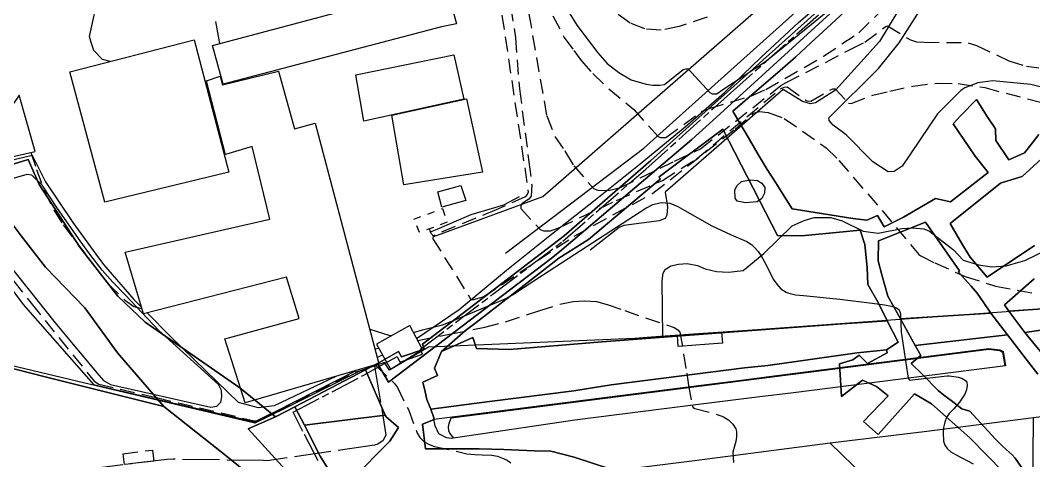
# Model space of a CAD drawing. Header units: feet. Extents: x -1222 to 199575, y -502 to 454509.
# Drawn here: x 127.5 to 265.2, y 110 to 169.8 of the extents above; entities that cross this region are included whole.
import ezdxf

# ---------------------------------------------------------------- set-up
doc = ezdxf.new("R2010")
doc.units = ezdxf.units.FT
doc.header["$MEASUREMENT"] = 0
for name, pattern in [('AAA006', [2, 1, -1]), ('ANYANG11', [1.5, 1, -0.5]), ('ANYANG2', [6, 5, -1]), ('ANYANG3', [3, 2, -1]), ('JEON', [12, 4, -0.5, 1, -0.5, 4, -0.5, 1, -0.5])]:
    doc.linetypes.add(name, pattern=pattern)
for name, color, linetype in [('AAA004', 7, 'ANYANG3'), ('AAA006', 7, 'AAA006'), ('AAA008', 7, 'CONTINUOUS'), ('AAC001', 7, 'CONTINUOUS'), ('AD002', 7, 'CONTINUOUS'), ('AD0022', 1, 'CONTINUOUS'), ('ADA085', 1, 'CONTINUOUS'), ('AE001', 1, 'ANYANG2'), ('AE0101', 7, 'CONTINUOUS'), ('AE120', 1, 'CONTINUOUS'), ('AZ0801', 7, 'CONTINUOUS'), ('AZ0803', 7, 'CONTINUOUS'), ('CAA001', 7, 'CONTINUOUS'), ('CAA002', 30, 'CONTINUOUS'), ('DA001', 3, 'CONTINUOUS'), ('EA0018', 7, 'JEON'), ('line', 7, 'CONTINUOUS'), ('mm', 7, 'CONTINUOUS'), ('지적', 7, 'CONTINUOUS')]:
    doc.layers.add(name, color=color, linetype=linetype)
picture_1 = doc.add_image_def('image1.jpg', size_in_pixel=(8269, 5907))

# ---------------------------------------------------------------- blocks, each defined once
blk = doc.blocks.new('창덕궁')
at = {"layer": 'AAA004', "color": 255}
blk.add_lwpolyline([(141.68, 109.47), (141.49, 110.96), (145.46, 111.45), (145.65, 109.96), (141.68, 109.47)], dxfattribs=at)
at = {"layer": 'AAA006', "color": 255}
blk.add_lwpolyline([(184.87, 144.27), (185.52, 142.4), (181.77, 141), (181, 142.82), (184.87, 144.27)], dxfattribs=at)
at = {"layer": 'AAA008', "color": 255}
for points in [[(183.09, 182.91), (186.8, 169.36), (184.76, 168.96), (155.08, 161.16), (153.61, 166.43), (179.89, 173.42), (179.06, 176.48), (171.51, 174.27), (170.31, 179.61), (181.1, 182.34), (182.87, 183.07), (183.09, 182.91)], [(155.84, 149.23), (139.01, 145.11), (134.26, 162.85), (151.13, 167.18), (155.84, 149.23)], [(173.11, 162.44), (186.43, 165.15), (187.79, 159.14), (174.19, 156.15), (173.11, 162.44)], [(167.6, 155.85), (176.23, 123.17), (158.09, 117.85), (155.31, 126.55), (165.42, 129.33), (163.69, 134.92), (144.27, 129.95), (141.77, 138.35), (161.41, 142.81), (159.03, 152.7), (155.39, 151.61), (152.8, 161.6), (154.67, 162.26), (155, 161.05), (162.61, 162.92), (164.77, 155.11), (167.6, 155.85)], [(179.64, 147.47), (178, 156.94), (188.16, 159.16), (190.3, 149.23), (179.64, 147.47)], [(188.05, 145.36), (184.77, 144.47), (184.24, 146.52), (187.39, 147.4), (188.05, 145.36)]]:
    blk.add_lwpolyline(points, dxfattribs=at)
at = {"layer": 'AAC001', "color": 255}
for points in [[(181.36, 126.63), (187.15, 130.54), (193.58, 135.91), (196.27, 138.06), (199.7, 140.8), (205.39, 145.28), (211.73, 150.34), (217.86, 155.35), (223.21, 160.04), (228.14, 164.78), (233.23, 169.55), (237.85, 173.51)], [(154.04, 169.68), (154.59, 166.7)], [(109.47, 146.75), (119.62, 149.27), (129.12, 151.52), (130.94, 147.89), (134.67, 142.36), (137.8, 138.08), (138.83, 136.67), (142.96, 131.9), (144, 130.85)], [(195.28, 145.84), (193.16, 144.74), (188.73, 143.4), (184.13, 141.44), (183.22, 141.07)], [(170.37, 121.45), (161.99, 117.45), (159.88, 117.21), (157.17, 117.91), (152.72, 122.23), (147.87, 126.93), (144.76, 130.08)], [(176.74, 124.35), (176, 124.02)]]:
    blk.add_lwpolyline(points, dxfattribs=at)
at = {"layer": 'AD002', "color": 255}
for points in [[(540.82, 26.19), (508.43, 43.77), (470.9, 64.31), (433.81, 84.07), (396.43, 104.44), (375.79, 115.01), (370.43, 117.37), (363.65, 119.51), (353.28, 122.29), (345.22, 123.3), (338.54, 123.8), (333.46, 123.76), (318.94, 122.59), (265.15, 115.81)], [(265.15, 115.81), (250.32, 113.94), (237.54, 112.41), (219.1, 110), (203.88, 108.08), (161.38, 101.82)], [(243.99, 0), (245.1, 3.33), (246.55, 6.8), (254.33, 25.44), (260.49, 43.24), (263.11, 55.16), (264.15, 61.53), (264.62, 70.58), (264.85, 74.88), (264.91, 76.55), (265.05, 100.2), (265.15, 115.81)], [(255.8, 95.24), (250.08, 100.19), (237.54, 112.41)]]:
    blk.add_lwpolyline(points, dxfattribs=at)
at = {"layer": 'AD0022', "color": 255}
blk.add_lwpolyline([(269.04, 130.83), (260.85, 130.19), (226.37, 127.71), (220.27, 127.28), (213.88, 126.82), (210.98, 126.61), (182.99, 125.43), (177.68, 122.3), (177, 123.34), (173.51, 122.14), (163.62, 117.21), (159.37, 115.1), (141.48, 119.32), (137.04, 120.37), (126.23, 122.95)], dxfattribs=at)
at = {"layer": 'ADA085', "color": 255}
for points in [[(183.06, 141.49), (183.28, 140.9), (183.71, 140.46), (198.49, 145.92), (229.21, 172.73)], [(193.43, 138.22), (212.25, 152.48), (237.64, 175.27), (263.8, 198.41), (290.48, 221.49), (292.33, 221.76), (293.84, 221.5), (295.13, 220.96), (295.62, 220.28), (302.58, 199.36), (312.86, 176.13), (317.31, 168.56), (318.89, 167.07), (321.08, 165.79), (334.42, 161.04), (340.58, 159.87), (342.82, 159.01), (344.19, 158.3), (345.61, 156.85), (350.77, 149.42), (356.63, 143.08)], [(247.92, 173.07), (244.26, 166.97), (238.28, 160.33), (235.54, 158.64), (234.89, 158.5), (233.8, 158.79), (231.14, 160.42), (215.12, 146.51), (215.44, 144.5), (215.35, 143.36), (215.13, 142.93), (214.31, 142.61), (209.49, 141.95), (208.86, 141.69), (204.94, 138.62)], [(283, 173.55), (277.16, 166.36), (274.99, 160.84), (274.52, 160.07), (273.86, 159.49), (273.3, 159.27), (269.47, 159.96), (264.8, 161.12), (259.66, 161.63), (257.62, 161.36), (255.85, 160.65), (255.3, 160.3), (252.13, 157.11), (247.33, 150.02), (246.23, 149.28), (245.44, 149.25), (243.35, 150.62), (239.7, 154.28), (237.95, 155.59), (237.41, 156.22), (237.36, 156.61), (244.1, 163.27), (246.93, 166.77), (253.59, 177.26)], [(214.81, 126.89), (214.73, 134.46), (214.84, 135.5), (215.11, 136), (215.89, 136.46), (216.94, 136.71), (218.13, 136.79), (219.51, 136.51), (220.56, 136.08), (222.12, 135.7), (223.72, 135.6), (225.71, 135.83), (228.53, 138.17), (232.38, 141.92), (234.01, 142.65), (235.35, 143.04), (237.65, 143.03), (239.18, 142.6), (242.04, 141.21), (244.07, 140.94), (247.29, 141.54), (248.74, 141.63), (250.27, 141.51), (251.04, 141.2), (254.28, 138.66), (255.6, 137.27), (257.68, 136.64), (259.49, 136.33), (261.44, 136.46), (263.99, 137.2), (267.06, 138.71)]]:
    blk.add_lwpolyline(points, dxfattribs=at)
blk.add_lwpolyline([(224.93, 147.4), (225.51, 147.93), (226.67, 148.15), (227.67, 148.08), (228.28, 147.71), (228.66, 147.13), (228.63, 146.37), (228.24, 145.63), (227.62, 145.18), (226.03, 145.02), (224.93, 145.26), (224.64, 145.69), (224.6, 146.79)], close=True, dxfattribs=at)
at = {"layer": 'AE001', "color": 255}
for points in [[(175.64, 122.87), (177.2, 113.52), (176.83, 112.73), (176.07, 112.26), (175.65, 112.11), (161.06, 110.01)], [(161.06, 110.01), (160.57, 110.03), (148.29, 110.2), (147.42, 110.18), (127.88, 107.76), (126.98, 108.05), (126.66, 108.31), (125.51, 116.52)]]:
    blk.add_lwpolyline(points, dxfattribs=at)
at = {"layer": 'AE0101', "color": 255}
blk.add_lwpolyline([(127.37, 159.67), (126.61, 158.53), (118.44, 157.16), (120.26, 149.92), (129.54, 152.03)], close=True, dxfattribs=at)
at = {"layer": 'AE120', "color": 255}
blk.add_lwpolyline([(261.37, 122.89), (232.56, 119.25), (227.97, 118.68), (221.11, 117.81), (214.98, 117.04), (202.86, 115.51), (186.05, 113.03), (185.44, 113.12), (184.37, 113.65), (183.89, 114.74), (183.68, 115.63), (214.68, 119.59), (220.73, 120.36), (225.43, 120.96), (230.29, 121.58), (259.09, 125.25), (260.6, 125.09), (261.03, 124.83)], close=True, dxfattribs=at)
at = {"layer": 'AZ0801', "color": 255}
blk.add_lwpolyline([(123.82, 136.66), (127.89, 131.23), (137.48, 120.36), (159.45, 115.29), (173.17, 122.27)], dxfattribs=at)
at = {"layer": 'AZ0803', "color": 255}
blk.add_lwpolyline([(175.9, 125.86), (177.8, 122.45), (182.17, 125.12), (180.43, 128.37)], close=True, dxfattribs=at)
for points in [[(216.8, 127.03), (222.79, 127.46), (222.9, 125.96), (216.91, 125.54), (216.8, 127.03)], [(186.42, 113.09), (185.88, 113.73), (185.76, 114.06), (185.71, 114.63), (185.77, 115.07), (186.07, 115.83), (259.09, 125.15), (260.57, 124.99), (260.94, 124.77), (261.27, 122.88)]]:
    blk.add_lwpolyline(points, dxfattribs=at)
at = {"layer": 'CAA001', "color": 255}
for points, elevation in [([(198.98, 175.95), (203.12, 169.18), (206, 165.43), (207.27, 163.96), (208.82, 162.75), (210.51, 161.76), (212.55, 161.16), (213.46, 161.02), (214.37, 161.02), (215.03, 161.13), (217.56, 163.16), (217.94, 163.23), (218.26, 163.23), (221.2, 160.01), (221.51, 159.83), (222.14, 159.83), (222.98, 160.43), (228.74, 164.24), (238.86, 172.42)], 40), ([(139.71, 164.25), (138.67, 164.53), (137.52, 165.73), (137.13, 166.82), (136.9, 167.66), (138.24, 173.64)], 35), ([(180.92, 127.44), (182.15, 127.81), (184.89, 128.48), (186.14, 128.97), (193.4, 131.99), (194.37, 132.55), (197.55, 134.61), (202.84, 138.06), (212.48, 144.33), (213.47, 144.82), (214.58, 145.1), (215.74, 144.99), (216.84, 144.54), (217.82, 143.99), (221.48, 141.91), (224.1, 140.68), (226.22, 139.77), (226.84, 139.37), (227.32, 138.92), (227.76, 138.42), (228.03, 138.04), (228.16, 137.86), (228.88, 136.53), (229.82, 134.67), (230.29, 133.97), (230.86, 133.37), (231.56, 132.92), (231.94, 132.76), (232.84, 132.56), (233.9, 132.45), (238.85, 131.96), (243.24, 131.4), (244.94, 131.19), (245.88, 130.99), (246.55, 130.78), (246.92, 130.5), (247.07, 130.13), (247.11, 129.93), (247.17, 127.49), (248.15, 121.2), (248.32, 120.93), (253.44, 121.56), (253.7, 121.53), (254.96, 121.37), (255.54, 121.16), (255.99, 120.87), (256.12, 120.68), (256.14, 120.23), (256.07, 119.64), (255.84, 119.05), (255.13, 117.95), (254.33, 117.06), (253.72, 116.41), (253.37, 115.88), (253.11, 115.24), (252.94, 114.54), (252.9, 113.86), (252.94, 112.64), (253.11, 112.12), (253.45, 111.65), (253.94, 111.23), (254.55, 110.86), (256.99, 109.6)], 35), ([(174.98, 127.89), (175.13, 127.83), (177.58, 127.08), (178, 127.03)], 35)]:
    blk.add_lwpolyline(points, dxfattribs=dict(at, elevation=elevation))
at = {"layer": 'CAA002', "color": 255, "linetype": 'ANYANG11', "ltscale": 2}
for points, elevation in [([(198.52, 173.13), (201.39, 167.52), (202.7, 165.75), (203.7, 164.38), (205.29, 162.59), (207.48, 160.52), (210.86, 157.73), (214.16, 154.06), (214.51, 153.92), (215.21, 153.92), (220.15, 157.49), (221.13, 157.87), (226.85, 159.58), (228.79, 160.46), (236.64, 164.96), (241.42, 168.14), (249.45, 175.92)], 38), ([(193.51, 188.45), (199.03, 156.85), (200.14, 154.07), (201.49, 152.15), (201.61, 151.93), (202.7, 150.06), (205.4, 146.98), (205.96, 146.77), (206.98, 146.7), (207.61, 146.77), (209.04, 147.12), (216.38, 150.69), (219.95, 152.39), (230.85, 160.99), (231.55, 161.38), (240.27, 165.86), (242.25, 166.87), (245.02, 168.94), (245.32, 169.07), (248.47, 167.17), (249.28, 166.9), (250.33, 166.86), (256.31, 166.8), (257.43, 166.43), (261.8, 164.32), (264.2, 163.61), (265.88, 163.37)], 38), ([(220.82, 170.28), (217.05, 168.99), (214.59, 168.5), (212.35, 168.66), (210.36, 169.44), (208.65, 170.67)], 41), ([(191.54, 189.49), (194.78, 167.47), (195.33, 160.52), (196.62, 150.6), (197, 147.47), (196.94, 145.93), (196.59, 145.55), (195.68, 144.95), (195.54, 144.71), (195.54, 144.25), (198.13, 141.42), (198.59, 141.24), (199.57, 141.24), (200.79, 141.7), (208.5, 145.38), (214.75, 148.09), (219.32, 150.98), (230.78, 160.51), (231.31, 160.77), (231.7, 160.81), (234.38, 158.88), (234.91, 158.84), (237.9, 160.55), (238.21, 160.55), (240.05, 158.57), (240.4, 158.53), (243.32, 159.67), (245.65, 160.23), (248.77, 160.89), (252.11, 161.32), (254.92, 161.24), (258.54, 160.69), (267.05, 158.46)], 37), ([(189.43, 194.29), (196.53, 146.51), (196.36, 146.17), (196.12, 145.86), (192.16, 144.08), (183.61, 140.58), (183.58, 140.16), (188.73, 131.93), (189.08, 131.93), (190.41, 132.25), (202.77, 140.52), (213.44, 146.34), (224.63, 155.06), (227.14, 157.21), (227.93, 157.43), (229.11, 157.3), (231.31, 156.51), (237.02, 152.51), (238.73, 150.79), (244.6, 143.99), (249.58, 138.04), (249.86, 137.84), (251.78, 136.88), (255.87, 135.03), (260.01, 133.73), (265.56, 132.7)], 36), ([(128.96, 151.9), (129.74, 149.58), (130.77, 146.73), (132.1, 144), (133.34, 142.03), (138.99, 134.58), (139.43, 134.04), (141.83, 131.75), (142.96, 130.98), (144.04, 130.68), (144.05, 130.68)], 34), ([(119.17, 143.9), (129, 131.39), (137.55, 120.81), (138.18, 120.42), (146.04, 118.58), (159.31, 115.43), (159.63, 115.43), (173.08, 122.03), (175.66, 122.89), (175.87, 122.89), (178.35, 120.48), (178.76, 119.95), (180.24, 116.96), (181.42, 113.77), (181.84, 113.12), (182.34, 112.61), (182.99, 112.24), (183.81, 111.95), (188.18, 110.96), (189.28, 110.84), (190.27, 110.82), (191.58, 110.78), (192.34, 110.61), (193.05, 110.37), (193.67, 110.09), (194.18, 109.73)], 33), ([(181.51, 126.36), (186.04, 127.23), (190.61, 128.15), (193.45, 128.87), (197.97, 130.35), (200.8, 131.27), (202.65, 131.62), (204.18, 131.73), (205.81, 131.62), (207.23, 131.22), (209.63, 130.4), (216.36, 128.11), (216.85, 127.78), (217.14, 127.48), (218.05, 121.89), (218.29, 120.23), (218.79, 117.47), (218.93, 117.24), (219.16, 117.11), (222.18, 116.28), (223.04, 115.98), (223.76, 115.53), (224.33, 114.97), (224.73, 114.32), (224.83, 113.97), (224.82, 113.27), (224.73, 112.6), (224.54, 111.97), (224.32, 111.18), (224.39, 109.78)], 34), ([(175.7, 125.19), (176.21, 125.29)], 34)]:
    blk.add_lwpolyline(points, dxfattribs=dict(at, elevation=elevation))
at = {"layer": 'DA001', "color": 255}
blk.add_lwpolyline([(124.84, 138.08), (132.45, 128.49), (138.17, 121.62), (138.82, 120.91), (139.79, 120.35), (153.41, 117.29), (154.24, 117.42), (154.78, 117.97), (154.9, 118.7), (154.85, 119.55), (154.44, 120.35), (146.34, 127.69), (141.82, 132.49), (140.07, 134.27), (138.62, 135.88), (136.98, 138.08), (135.65, 139.88), (132.57, 144.28), (130.5, 147.43), (129.08, 148.79), (128.41, 148.88), (119.15, 146.2)], dxfattribs=at)
at = {"layer": 'EA0018', "color": 255}
blk.add_lwpolyline([(167.98, 110), (165.87, 114.08), (164.57, 116.6), (174.17, 121.63), (175.78, 122.52), (178.71, 124.15), (179.06, 123.41), (182.14, 124.46), (181.87, 125.14), (191.89, 132.77), (201.23, 139.85), (212.5, 149.63), (224.01, 159.96), (236.48, 171.06)], dxfattribs=at)

msp = doc.modelspace()

# ---------------------------------------------------------------- linework, layer by layer
at = {"layer": '지적', "color": 20}
for points in [[(256.22, 189.37), (213.2, 150.79), (201.39, 140.57), (182.14, 125.83), (182.38, 125.18), (179.32, 124.12), (178.91, 124.86), (176.05, 123.23), (174.4, 122.36), (164.81, 117.32), (162.2, 115.97), (157.36, 119.89), (144.49, 128.82), (140.75, 132.37), (135.62, 139.04), (130.07, 147.54), (128.59, 150.93), (122.86, 149.14)], [(255.09, 186.78), (222.6, 157.13), (218.74, 153.65), (201.07, 138.64), (199.65, 137.5), (177.53, 120.66), (176.05, 123.23), (178.91, 124.86), (179.32, 124.12), (182.38, 125.18), (182.14, 125.83), (201.39, 140.57), (213.2, 150.79), (256.22, 189.37)], [(172.61, 107.51), (177.74, 112.66), (178.88, 114.54), (177.21, 115.96), (177.08, 116.18), (174.4, 122.36), (176.05, 123.23), (177.53, 120.66), (199.65, 137.5), (201.07, 138.64), (218.74, 153.65), (222.6, 157.13), (255.09, 186.78)], [(265.88, 154.31), (264.8, 152.92), (263.94, 151.85), (261.82, 150.88), (260.07, 153.49), (259.99, 155.08), (258.89, 156.76), (257.43, 159.08), (255.27, 156.84), (254.25, 155.77), (257.25, 151.38), (259, 149.14), (253.9, 145.18), (251.86, 145.61), (247.49, 143.08), (244.87, 141.77), (244.87, 141.77), (243.99, 143.31), (242.53, 142.68), (240.63, 142.91), (232.39, 144.24), (231.06, 146.33), (230.15, 147.77), (229, 149.57), (227.76, 151.61), (226.08, 154.52), (225.57, 155.31), (224.33, 157.48), (230.77, 163.01), (232.83, 164.81), (234.98, 166.82), (237.14, 168.81), (240.61, 172.01)], [(240.61, 172.01), (237.14, 168.81), (234.98, 166.82), (232.83, 164.81), (230.77, 163.01), (224.33, 157.48), (225.57, 155.31), (226.08, 154.52), (227.76, 151.61), (229, 149.57), (230.15, 147.77), (231.06, 146.33), (232.39, 144.24), (240.63, 142.91), (242.53, 142.68), (243.99, 143.31), (244.87, 141.77), (247.49, 143.08), (251.86, 145.61), (253.9, 145.18), (259, 149.14), (257.25, 151.38), (254.25, 155.77), (255.27, 156.84), (257.43, 159.08), (258.89, 156.76), (259.99, 155.08), (260.07, 153.49), (261.82, 150.88), (263.94, 151.85), (264.8, 152.92), (265.88, 154.31)], [(263.3, 106.18), (256.51, 113.12), (251.32, 117.75), (248.98, 119.09), (244.05, 113.58), (242.06, 115.33), (245.41, 118.81), (243.86, 120.07), (241.93, 120.96), (239.1, 118.75), (238.83, 123.15), (240.6, 123.7), (241.48, 124.33), (242.61, 123.2), (245.27, 124.66), (245.2, 125.05), (246.77, 126.09), (245.3, 129.02), (244.07, 131.48), (242.65, 133.94), (242.56, 136.25), (242.26, 139.39), (241.61, 141.33), (233.68, 140.55), (230.41, 140.59), (222.94, 155.04), (214.29, 148.56), (214.43, 148.25), (204.7, 140.07), (200.68, 137.52), (194.47, 132.66), (189.43, 128.8), (188.02, 127.68), (184.74, 124.83), (183.77, 122.58), (184.18, 121.6), (182.21, 120.68), (182.53, 119.36), (182.74, 118.31), (183.3, 117.02), (183.3, 117.02), (183.68, 115.85), (183.66, 115.58), (182.16, 114.97), (182.56, 111.64), (189.85, 111.64), (193.21, 111.52), (197.37, 111.36), (199.61, 111.3), (202.77, 110.51), (210.39, 108)], [(265.29, 139.25), (258.87, 134.93), (256.57, 137.64), (255.49, 139.42), (253.86, 142.22), (260.7, 147.7), (261.67, 148.05), (263.61, 148.62), (267.84, 152.46)], [(267.84, 152.46), (263.61, 148.62), (261.67, 148.05), (260.7, 147.7), (253.86, 142.22), (255.49, 139.42), (256.57, 137.64), (258.87, 134.93), (265.29, 139.25)], [(122.86, 149.14), (128.59, 150.93), (130.07, 147.54), (135.62, 139.04), (140.75, 132.37), (144.49, 128.82), (157.36, 119.89), (162.2, 115.97), (158.47, 114.34), (166.77, 105.25)], [(265.74, 121.76), (264.17, 123.79), (261.64, 127.09), (259.35, 130.07), (259.35, 130.07), (258.42, 131.44), (257.51, 132.79), (256.72, 133.71), (254.97, 135.62), (255.13, 135.79), (250.49, 142.43), (244.12, 139.9), (244.08, 137.14), (244.58, 135.26), (245.36, 132.37), (247.1, 129.29), (249.1, 125.66), (249.87, 124.32), (248.56, 123.23), (250.07, 121.7), (252.22, 119.56), (252.98, 118.92), (253.99, 118.19), (255.42, 117.05), (256.54, 116.73), (259.98, 112.97), (260.85, 112.08), (261.47, 111.54), (262.27, 110.82), (262.67, 110.34), (265.13, 106.81)], [(159.57, 107.37), (155.71, 110.47), (147.03, 117.35), (147.03, 117.35), (140.71, 124.68), (136.31, 130.78), (130.96, 136.29), (127.64, 140.55), (126.68, 141.81)], [(269.67, 130.86), (261.82, 130.33), (261.22, 131.19), (265.27, 134.73)], [(265.27, 134.73), (261.22, 131.19), (261.82, 130.33), (263.97, 127.41), (269.99, 120.1)], [(271.85, 112.83), (265.13, 106.81), (262.67, 110.34), (262.27, 110.82), (261.47, 111.54), (260.85, 112.08), (259.98, 112.97), (256.54, 116.73), (255.42, 117.05), (253.99, 118.19), (252.98, 118.92), (252.22, 119.56), (250.07, 121.7), (248.56, 123.23), (249.87, 124.32), (249.1, 125.66), (249.1, 125.66), (261.64, 127.09), (264.17, 123.79), (265.74, 121.76)], [(117.95, 124.71), (130.9, 121.42), (147.03, 117.35), (155.71, 110.47), (159.57, 107.37)], [(210.39, 108), (202.77, 110.51), (199.61, 111.3), (197.37, 111.36), (193.21, 111.52), (189.85, 111.64), (182.56, 111.64), (182.16, 114.97), (183.66, 115.58), (183.68, 115.85), (183.3, 117.02), (191.26, 118.05), (202.72, 119.51), (207.78, 120.33), (225.92, 122.63), (229.06, 122.92), (241.19, 124.65), (245.2, 125.05), (245.2, 125.05), (245.27, 124.66), (242.61, 123.2), (241.48, 124.33), (240.6, 123.7), (238.83, 123.15), (239.1, 118.75), (241.93, 120.96), (243.86, 120.07), (245.41, 118.81), (242.06, 115.33), (244.05, 113.58), (248.98, 119.09), (251.32, 117.75), (256.51, 113.12), (263.3, 106.18)]]:
    msp.add_lwpolyline(points, dxfattribs=at)
for points in [[(245.3, 129.02), (239.18, 128.58), (224.46, 127.5), (206, 126.12), (193.98, 125.13), (189.5, 125.27), (189.02, 126.73), (184.74, 124.83), (188.02, 127.68), (189.43, 128.8), (194.47, 132.66), (200.68, 137.52), (204.7, 140.07), (214.43, 148.25), (214.29, 148.56), (222.94, 155.04), (230.41, 140.59), (233.68, 140.55), (241.61, 141.33), (242.26, 139.39), (242.56, 136.25), (242.65, 133.94), (244.07, 131.48), (245.3, 129.02)], [(113.49, 143.25), (112.71, 146.41), (122.86, 149.14), (126.68, 141.81), (127.64, 140.55), (130.96, 136.29), (136.31, 130.78), (140.71, 124.68), (147.03, 117.35), (130.9, 121.42), (117.95, 124.71), (113.49, 143.25)], [(259.35, 130.07), (247.1, 129.29), (245.36, 132.37), (244.58, 135.26), (244.08, 137.14), (244.12, 139.9), (250.49, 142.43), (255.13, 135.79), (254.97, 135.62), (256.72, 133.71), (257.51, 132.79), (258.42, 131.44), (259.35, 130.07)], [(288.63, 131.06), (286.89, 130.78), (276.19, 129.21), (263.97, 127.41), (261.82, 130.33), (269.67, 130.86), (273.86, 131.16), (285.39, 131.92), (289.47, 132.19), (288.63, 131.06)], [(263.97, 127.41), (276.19, 129.21), (286.89, 130.78), (288.63, 131.06), (287.99, 129.96), (284.5, 125.13), (278.82, 119.1), (275.83, 116.77), (273.63, 115.59), (271.38, 117.92), (269.71, 119.65), (269.99, 120.1), (263.97, 127.41)], [(259.35, 130.07), (261.64, 127.09), (249.1, 125.66), (247.1, 129.29), (259.35, 130.07)], [(245.3, 129.02), (246.77, 126.09), (245.2, 125.05), (241.19, 124.65), (229.06, 122.92), (225.92, 122.63), (207.78, 120.33), (202.72, 119.51), (191.26, 118.05), (183.3, 117.02), (182.74, 118.31), (182.53, 119.36), (182.21, 120.68), (184.18, 121.6), (183.77, 122.58), (184.74, 124.83), (189.02, 126.73), (189.5, 125.27), (193.98, 125.13), (206, 126.12), (224.46, 127.5), (239.18, 128.58), (245.3, 129.02)], [(174.4, 122.36), (177.08, 116.18), (166.11, 114.83), (164.81, 117.32), (174.4, 122.36)], [(169.94, 105.25), (166.77, 105.25), (158.47, 114.34), (162.2, 115.97), (164.81, 117.32), (166.11, 114.83), (168.27, 110.63), (171, 106.2), (171.03, 106.23), (171.19, 105.25), (169.94, 105.25)], [(166.11, 114.83), (177.08, 116.18), (177.21, 115.96), (178.88, 114.54), (177.74, 112.66), (172.61, 107.51), (171.03, 106.23), (171, 106.2), (168.27, 110.63), (166.11, 114.83)]]:
    msp.add_lwpolyline(points, close=True, dxfattribs=at)

# ---------------------------------------------------------------- block references
at = {"layer": 'mm'}
msp.add_blockref('창덕궁', (0, 0), dxfattribs=at)

# ---------------------------------------------------------------- pictures from other files: only their frames are drawn
at = {"layer": 'line', "color": 3}
image = msp.add_image(picture_1, insert=(-89.37, 18.15), size_in_units=(698.97, 499.31), rotation=5.99868, dxfattribs=at)
image.dxf.flags = 7

doc.saveas('drawing.dxf')
